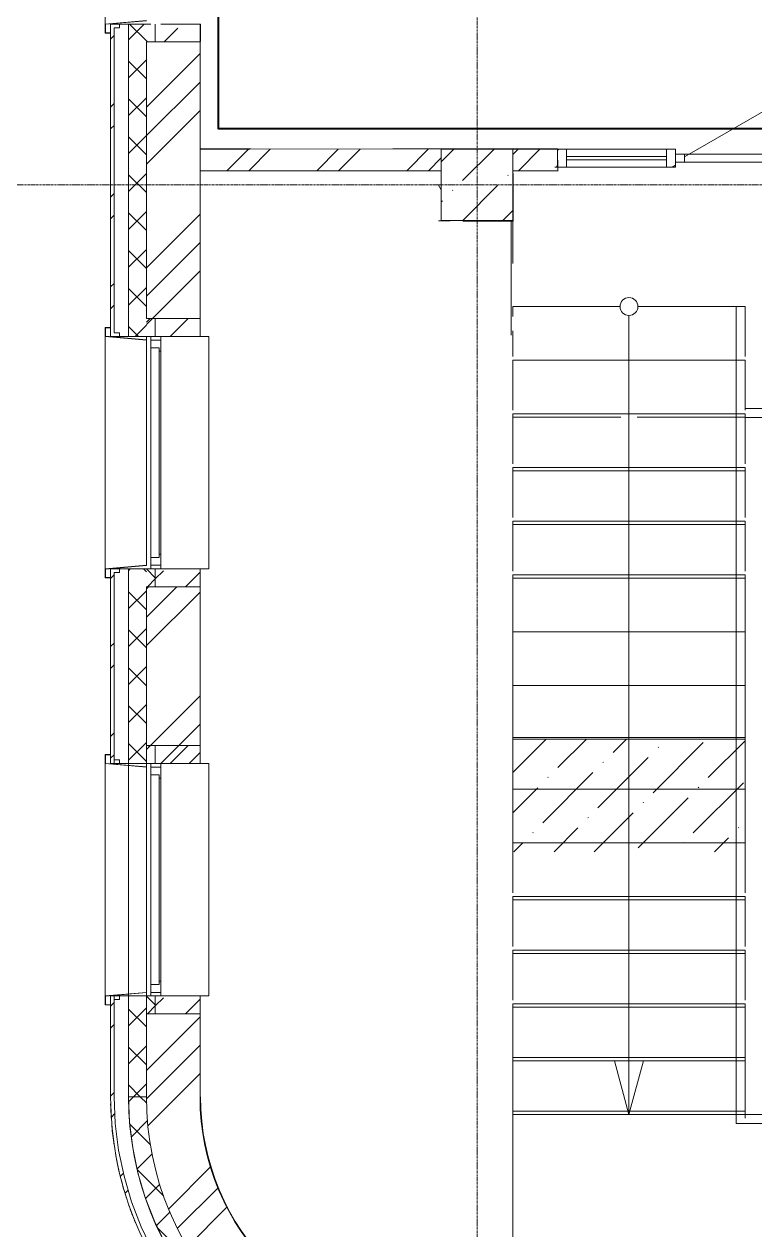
# Model space of a CAD drawing. Header units: metres. Extents: x -187 to 138813, y -64870 to 49448.
# Drawn here: x 30128 to 34217, y -56130 to -49386 of the extents above; entities that cross this region are included whole.
import ezdxf

# ---------------------------------------------------------------- set-up
doc = ezdxf.new("R2010")
doc.units = ezdxf.units.M
doc.linetypes.add('ADSK_Линия сетки', pattern=[21, 12, -3, 3, -3])
doc.layers.add('A-DETL', color=7, linetype='Continuous', lineweight=5, true_color=0x00a600)
for name, color, linetype, lineweight in [('A-DETL-MBND', 7, 'Continuous', 5), ('A-DETL-THIN', 7, 'Continuous', 5), ('A-DOOR', 7, 'Continuous', 5), ('A-DOOR-FRAM', 7, 'Continuous', 13), ('A-FLOR', 7, 'Continuous', 5), ('A-FLOR-PATT', 7, 'Continuous', 5), ('A-GLAZ', 7, 'Continuous', 5), ('A-GLAZ-CURT', 7, 'Continuous', 5), ('A-GLAZ-CWMG', 7, 'Continuous', 5), ('A-GLAZ-SILL', 7, 'Continuous', 5), ('A-WALL', 7, 'Continuous', 5), ('A-WALL-PATT', 7, 'Continuous', 18), ('I-WALL', 7, 'Continuous', 5), ('S-COLS', 7, 'Continuous', 5), ('S-GRID', 7, 'Continuous', 9), ('ЭЛ', 250, 'Continuous', 50), ('ЭЛ.сети', 5, 'Continuous', 100)]:
    doc.layers.add(name, color=color, linetype=linetype, lineweight=lineweight)
pattern_1 = [(45, (0, 0), (-251.4472, 251.4472), []), (45, (0, 381), (-251.4472, 251.4472), [])]
pattern_2 = [(45, (0, 0), (-449.013, 449.013), []), (45, (158.75, 0), (0, 898.0256), []), (45, (-158.75, 0), (0, 898.0256), [])]
pattern_3 = [(0, (0, 0), (812.8, 203.2), [33.528, -576.072, 33.528, -576.072, -3251.2]), (0, (0, 0), (812.8, 203.2), [-1219.2, 33.528, -1185.672, 33.528, -576.072, -1422.4]), (0, (0, 0), (812.8, 203.2), [-3048, 33.528, -372.872, 33.528, -982.472]), (120, (304.8, 101.6), (-582.37636, 602.30545), [33.528, -576.072, 33.528, -576.072, -3251.2]), (120, (304.8, 101.6), (-582.37636, 602.30545), [-1219.2, 33.528, -1185.672, 33.528, -576.072, -1422.4]), (120, (304.8, 101.6), (-582.37636, 602.30545), [-3048, 33.528, -372.872, 33.528, -982.472]), (240, (406.4, 508), (-230.42364, -805.50545), [33.528, -576.072, 33.528, -576.072, -3251.2]), (240, (406.4, 508), (-230.42364, -805.50545), [-1219.2, 33.528, -1185.672, 33.528, -576.072, -1422.4]), (240, (406.4, 508), (-230.42364, -805.50545), [-3048, 33.528, -372.872, 33.528, -982.472])]
pattern_4 = [(45, (0, 0), (-106.06602, 106.06602), []), (135, (0, 0), (-106.06602, -106.06602), [])]
pattern_5 = [(45, (0, 0), (38.89087, 251.0229), [300, -50, 10, -50])]
pattern_6 = [(45, (0, 652.83), (38.89087, 251.0229), [300, -50, 10, -50])]
pattern_7 = [(45, (0, 652.83), (-106.066, 106.066), []), (135, (0, 652.83), (-106.066, -106.066), [])]
pattern_8 = [(45, (0, -1736.1), (38.89087, 251.0229), [300, -50, 10, -50])]
pattern_9 = [(45, (0, -1736.1), (-106.066, 106.066), []), (135, (0, -1736.1), (-106.066, -106.066), [])]

# ---------------------------------------------------------------- blocks, each defined once
blk = doc.blocks.new('КДП АПК - КР_rvt-1-1 этаж')
at = {"layer": 'A-FLOR-PATT', "lineweight": 15}
h = blk.add_hatch(dxfattribs=at)
h.set_pattern_fill('FP_126', color=256, style=0, pattern_type=2)
h.set_pattern_definition([(45, (0.0002, -0.0003), (84.19025, 308.69666), [396.875, -79.375, 3.353, -76.022])])
h.paths.add_polyline_path([(34162.7, -53375.6), (34162.7, -52745.6), (32862.7, -52745.6), (32862.7, -53375.6), (33936.9, -53375.6)], flags=0)
at = {"layer": 'S-COLS', "lineweight": 15}
h = blk.add_hatch(dxfattribs=at)
h.set_pattern_fill('FP_125', color=256, style=0, pattern_type=2)
h.set_pattern_definition([(45, (0, 0), (84.19025, 308.69666), [396.875, -79.375, 3.353, -76.022])])
h.paths.add_polyline_path([(32462.7, -49845.6), (32862.7, -49845.6), (32862.7, -49445.6), (32462.7, -49445.6)], flags=0)
at = {"layer": 'A-FLOR', "lineweight": 15}
for p, q in [((32852.7, -50485.6), (32852.7, -49845.6)), ((32862.7, -50085.6), (32862.7, -49845.6)), ((32862.7, -50965.7), (32862.7, -50945.6)), ((33467.3, -50945.6), (32862.7, -50945.6)), ((34162.7, -50945.6), (33558, -50945.6)), ((34162.7, -50945.6), (34162.7, -50965.7)), ((32862.7, -51265.6), (32862.7, -51245.6)), ((34162.7, -51245.6), (32862.7, -51245.6)), ((34162.7, -51245.6), (34162.7, -51265.6)), ((32862.7, -51565.7), (32862.7, -51545.6)), ((34162.7, -51545.6), (32862.7, -51545.6)), ((34162.7, -51545.6), (34162.7, -51565.7)), ((32862.7, -51865.6), (32862.7, -51845.6)), ((34162.7, -51845.6), (32862.7, -51845.6)), ((34162.7, -51845.6), (34162.7, -51865.6)), ((32862.7, -52165.7), (32862.7, -52145.6)), ((34162.7, -52145.6), (32862.7, -52145.6)), ((34162.7, -52145.6), (34162.7, -52165.7)), ((32862.7, -52465.6), (32862.7, -52445.6)), ((34162.7, -52445.6), (32862.7, -52445.6)), ((34162.7, -52445.6), (34162.7, -52465.6)), ((32862.7, -52745.6), (32862.7, -53375.6)), ((34162.7, -52745.6), (32862.7, -52745.6)), ((34162.7, -52745.6), (34162.7, -53375.6)), ((32862.7, -53665.6), (32862.7, -53645.6)), ((34162.7, -53645.6), (32862.7, -53645.6)), ((34162.7, -53645.6), (34162.7, -53665.6)), ((32862.7, -53965.7), (32862.7, -53945.6)), ((34162.7, -53945.6), (32862.7, -53945.6)), ((34162.7, -53945.6), (34162.7, -53965.7)), ((32862.7, -54265.6), (32862.7, -54245.6)), ((34162.7, -54245.6), (32862.7, -54245.6)), ((34162.7, -54245.6), (34162.7, -54265.6)), ((32862.7, -54565.7), (32862.7, -54545.6)), ((34162.7, -54545.6), (32862.7, -54545.6)), ((34162.7, -54545.6), (34162.7, -54565.7)), ((32862.7, -54865.6), (32862.7, -54845.6)), ((34162.7, -54845.6), (32862.7, -54845.6)), ((34162.7, -54845.6), (34162.7, -54865.6))]:
    blk.add_line(p, q, dxfattribs=at)
at = {"layer": 'S-COLS', "lineweight": 15}
for p, q in [((32862.7, -49445.6), (32462.7, -49445.6)), ((32462.7, -49445.6), (32462.7, -49845.6)), ((32862.7, -49845.6), (32862.7, -49445.6)), ((32462.7, -49845.6), (32862.7, -49845.6))]:
    blk.add_line(p, q, dxfattribs=at)
blk = doc.blocks.new('Окно 1-Распашное - С фрамугой_ один переплет с одинарным стеклопакетом - 21519-2003 - ОА С 2068-1168 Фр Л ГОСТ 21519-2003-1428059-1 этаж')
at = {"layer": 'A-GLAZ', "color": 36, "true_color": 0x804000}
for p, q in [((-650, 125), (-630, 125)), ((-650, 70), (-650, 125)), ((-630, 70), (-650, 70)), ((-630, 125), (-630, 70)), ((630, 125), (650, 125)), ((630, 70), (630, 125)), ((650, 70), (630, 70)), ((650, 125), (650, 70))]:
    blk.add_line(p, q, dxfattribs=at)
at = {"layer": 'A-GLAZ', "lineweight": 13}
for p, q in [((-630, 125), (-586, 125)), ((-630, 70), (-630, 125)), ((-568, 70), (-630, 70)), ((630, 70), (568, 70)), ((586, 125), (630, 125)), ((630, 125), (630, 70))]:
    blk.add_line(p, q, dxfattribs=at)
at = {"layer": 'A-GLAZ'}
for p, q in [((-586, 125), (586, 125)), ((-586, 78), (-586, 125)), ((586, 78), (-586, 78)), ((-568, 70), (-568, 78)), ((568, 70), (-568, 70)), ((568, 78), (568, 70)), ((586, 125), (586, 78))]:
    blk.add_line(p, q, dxfattribs=at)
blk = doc.blocks.new('Системная панель - С остеклением-2274491-1 этаж')
at = {"layer": 'A-GLAZ-CURT', "lineweight": 13}
for p, q in [((280, 10), (-280, 10)), ((-280, 10), (-280, -10)), ((280, -10), (280, 10)), ((-280, -10), (280, -10))]:
    blk.add_line(p, q, dxfattribs=at)
blk = doc.blocks.new('Прямоугольный импост - 50 x 100мм-1549075-1 этаж')
at = {"layer": 'A-GLAZ-CWMG'}
h = blk.add_hatch(dxfattribs=at)
h.set_pattern_fill('FP_102', color=256, style=0, pattern_type=2)
h.set_pattern_definition([(150, (33127.65, 49535.64), (-60, -103.92305), [])])
h.paths.add_polyline_path([(0, -50), (-50, -50), (-50, 50), (0, 50)], flags=0)
at = {"layer": 'A-GLAZ-CWMG', "lineweight": 18}
for p, q in [((-50, -50), (-50, 50)), ((-50, 50), (0, 50)), ((0, 50), (0, -50)), ((0, -50), (-50, -50))]:
    blk.add_line(p, q, dxfattribs=at)
blk = doc.blocks.new('Прямоугольный импост - 50 x 100мм-2274487-1 этаж')
at = {"layer": 'A-GLAZ-CWMG'}
for p, q in [((33737.7, -49485.6), (33177.7, -49485.6)), ((33177.7, -49585.6), (33737.7, -49585.6))]:
    blk.add_line(p, q, dxfattribs=at)
blk = doc.blocks.new('Прямоугольный импост - 50 x 100мм-V66-1 этаж')
at = {"layer": 'A-GLAZ-CWMG'}
h = blk.add_hatch(dxfattribs=at)
h.set_pattern_fill('FP_104', color=256, style=0, pattern_type=2)
h.set_pattern_definition([(150, (33762.65, 49535.64), (-60, -103.92305), [])])
h.paths.add_polyline_path([(-25, -50), (-25, 50), (25, 50), (25, -50)], flags=0)
at = {"layer": 'A-GLAZ-CWMG', "lineweight": 18}
for p, q in [((-25, 22.2), (-25, 50)), ((-25, 50), (25, 50)), ((25, 50), (25, -50)), ((-25, -50), (-25, -22.2)), ((25, -50), (-25, -50))]:
    blk.add_line(p, q, dxfattribs=at)
blk = doc.blocks.new('M_Дверь-Витраж-Двойная-Витрина - M_Дверь-Витраж-Двойная-Витрина-2723221-1 этаж')
at = {"layer": 'A-DOOR'}
for p, q in [((-650, -6.6), (-93.8, -327.8)), ((650, -6.6), (93.8, -327.8))]:
    blk.add_line(p, q, dxfattribs=at)
for centre, start, end in [((-700, 22.2), 330, 360), ((700, 22.2), 180, 210)]:
    blk.add_arc(centre, 700, start, end, dxfattribs=at)
at = {"layer": 'A-DOOR-FRAM'}
for p, q in [((-700, -22.2), (-700, 22.2)), ((-700, 22.2), (-650, 22.2)), ((-650, 22.2), (-650, -22.2)), ((650, -22.2), (650, 22.2)), ((650, 22.2), (700, 22.2)), ((700, 22.2), (700, -22.2)), ((-650, -22.2), (-700, -22.2)), ((700, -22.2), (650, -22.2))]:
    blk.add_line(p, q, dxfattribs=at)
at = {"layer": 'A-DOOR-FRAM', "lineweight": 5}
for p, q in [((650, 22.2), (-650, 22.2)), ((-650, -22.2), (650, -22.2))]:
    blk.add_line(p, q, dxfattribs=at)
blk = doc.blocks.new('AC-Подоконники1 - ПВХ-V69-1 этаж')
at = {"layer": 'A-GLAZ-SILL'}
for p, q in [((-650, -220), (-650, -270)), ((650, -270), (650, -220)), ((-650, -270), (650, -270))]:
    blk.add_line(p, q, dxfattribs=at)

msp = doc.modelspace()

# ---------------------------------------------------------------- hatches: boundary and pattern name
at = {"layer": 'A-WALL-PATT', "lineweight": 5, "true_color": 0x787878}
h = msp.add_hatch(dxfattribs=at)
h.set_pattern_fill('FP_114', color=8, style=0, pattern_type=2)
h.set_pattern_definition(pattern_4)
h.paths.add_polyline_path([(30763.6438, -51132.9869), (30812.6532, -51132.9869), (30812.6532, -49385.821), (30712.6532, -49385.821), (30712.6532, -51132.9869)])
h.paths.add_polyline_path([(30812.6532, -48085.821), (30812.6532, -46815.6443), (30712.6532, -46815.6443), (30712.6532, -48085.821), (30763.6438, -48085.821)])
h.paths.add_polyline_path([(30763.6438, -44015.6443), (30812.6532, -44015.6443), (30812.6532, -42185.6443), (30712.6532, -42185.6443), (30712.6532, -44015.6443)])
h.paths.add_polyline_path([(30812.6532, -54821.9147), (30712.6532, -54821.9147), (30712.6532, -55385.6443), (30763.6438, -55385.6443), (30812.6532, -55385.6443)])
h.paths.add_polyline_path([(30712.6532, -53521.9147), (30812.6532, -53521.9147), (30812.6532, -52432.9869), (30712.6532, -52432.9869)])
at = {"layer": 'A-WALL-PATT', "lineweight": 5}
h = msp.add_hatch(dxfattribs=at)
h.set_pattern_fill('FP_2', color=256, style=0, pattern_type=2)
h.set_pattern_definition(pattern_2)
h.paths.add_polyline_path([(30812.6532, -51132.9869), (31112.6532, -51132.9869), (31112.6532, -49485.821), (30812.6532, -49485.821), (30812.6532, -50382.5185)])
h.paths.add_polyline_path([(31112.6532, -47985.821), (31112.6532, -46285.821), (30812.6532, -46285.821), (30812.6532, -47985.821), (30862.6532, -47985.821)])
h.paths.add_polyline_path([(31112.6532, -44575.821), (31112.6532, -42185.6443), (30812.6532, -42185.6443), (30812.6532, -44575.821), (30862.6532, -44575.821)])
h.paths.add_polyline_path([(30812.6532, -53521.9147), (31112.6532, -53521.9147), (31112.6532, -52532.9869), (30812.6532, -52532.9869)])
h.paths.add_polyline_path([(31112.6532, -54821.9147), (30812.6532, -54821.9147), (30812.6532, -55385.6443), (31112.6532, -55385.6443)])
h = msp.add_hatch(dxfattribs=at)
h.set_pattern_fill('FP_81', color=256, style=0, pattern_type=2)
h.set_pattern_definition(pattern_3)
h.paths.add_polyline_path([(31115.6532, -49485.6443), (31115.6532, -49385.821), (31112.6532, -49385.821), (31112.6532, -49485.6443)], flags=0)
h.paths.add_polyline_path([(31112.6532, -48085.821), (31115.6532, -48085.821), (31115.6532, -46185.821), (31112.6532, -46185.821), (31112.6532, -47985.821)], flags=0)
h.paths.add_polyline_path([(31115.6532, -44675.821), (31115.6532, -43870.6446), (31112.6532, -43870.6446), (31112.6532, -44675.821)], flags=0)
h = msp.add_hatch(dxfattribs=at)
h.set_pattern_fill('FP_1', color=256, style=0, pattern_type=2)
h.set_pattern_definition(pattern_1)
h.paths.add_polyline_path([(30662.6532, -51132.9869), (30632.6532, -51132.9869), (30632.6532, -49405.821), (30662.6532, -49405.821), (30662.6532, -49385.821), (30612.6532, -49385.821), (30612.6532, -51132.9869)])
h.paths.add_polyline_path([(30662.6532, -48085.821), (30662.6532, -48065.821), (30632.6532, -48065.821), (30632.6532, -46835.6443), (30712.6532, -46835.6443), (30712.6532, -46815.6443), (30612.6532, -46815.6443), (30612.6532, -48085.821)])
h.paths.add_polyline_path([(30612.6532, -53521.9147), (30632.6532, -53521.9147), (30632.6532, -52432.9869), (30612.6532, -52432.9869)])
h.paths.add_polyline_path([(30632.6532, -54821.9147), (30612.6532, -54821.9147), (30612.6532, -55385.6443), (30632.6532, -55385.6443)])
h = msp.add_hatch(dxfattribs=at)
h.set_pattern_fill('FP_127', color=256, style=0, pattern_type=2)
h.set_pattern_definition(pattern_5)
h.paths.add_polyline_path([(30582.6532, -49435.821), (30583.6532, -49434.821), (30583.6532, -49386.7378), (30582.6532, -49385.821)], flags=0)
at = {"layer": 'A-WALL-PATT', "lineweight": 5, "true_color": 0x787878}
h = msp.add_hatch(dxfattribs=at)
h.set_pattern_fill('FP_114', color=8, style=0, pattern_type=2)
h.set_pattern_definition(pattern_4)
h.paths.add_polyline_path([(30812.6532, -49485.821), (30862.6532, -49485.821), (30862.6532, -49385.821), (30812.6532, -49385.821)], flags=0)
at = {"layer": 'A-WALL-PATT', "lineweight": 5}
h = msp.add_hatch(dxfattribs=at)
h.set_pattern_fill('FP_127', color=256, style=0, pattern_type=2)
h.set_pattern_definition(pattern_5)
h.paths.add_polyline_path([(31112.6532, -49485.821), (31112.6532, -49385.821), (30862.6532, -49385.821), (30862.6532, -49485.821)], flags=0)
h = msp.add_hatch(dxfattribs=at)
h.set_pattern_fill('FP_1', color=256, style=0, pattern_type=2)
h.set_pattern_definition(pattern_1)
h.paths.add_polyline_path([(32462.6532, -50205.6443), (32462.6532, -50085.6443), (31112.6532, -50085.6443), (31112.6532, -50205.6443), (32447.6532, -50205.6443)])
h = msp.add_hatch(dxfattribs=at)
h.set_pattern_fill('FP_1', color=256, style=0, pattern_type=2)
h.set_pattern_definition(pattern_1)
h.paths.add_polyline_path([(32879.1571, -50205.6443), (33112.6532, -50205.6443), (33112.6532, -50085.6443), (32862.6532, -50085.6443), (32862.6532, -50205.6443)], flags=0)
h = msp.add_hatch(dxfattribs=at)
h.set_pattern_fill('FP_81', color=256, style=0, pattern_type=2)
h.set_pattern_definition([(0, (-15, -600), (812.8, 203.2), [33.528, -576.072, 33.528, -576.072, -3251.2]), (0, (-15, -600), (812.8, 203.2), [-1219.2, 33.528, -1185.672, 33.528, -576.072, -1422.4]), (0, (-15, -600), (812.8, 203.2), [-3048, 33.528, -372.872, 33.528, -982.472]), (120, (289.8, -498.4), (-582.37636, 602.30545), [33.528, -576.072, 33.528, -576.072, -3251.2]), (120, (289.8, -498.4), (-582.37636, 602.30545), [-1219.2, 33.528, -1185.672, 33.528, -576.072, -1422.4]), (120, (289.8, -498.4), (-582.37636, 602.30545), [-3048, 33.528, -372.872, 33.528, -982.472]), (240, (391.4, -92), (-230.42364, -805.50545), [33.528, -576.072, 33.528, -576.072, -3251.2]), (240, (391.4, -92), (-230.42364, -805.50545), [-1219.2, 33.528, -1185.672, 33.528, -576.072, -1422.4]), (240, (391.4, -92), (-230.42364, -805.50545), [-3048, 33.528, -372.872, 33.528, -982.472])])
h.paths.add_polyline_path([(33097.6532, -50185.6443), (33112.6532, -50185.6443), (33112.6532, -50082.6443), (33097.6532, -50082.6443), (33097.6532, -50085.6443)], flags=0)
h = msp.add_hatch(dxfattribs=at)
h.set_pattern_fill('FP_81', color=256, style=0, pattern_type=2)
h.set_pattern_definition(pattern_3)
h.paths.add_polyline_path([(32462.6532, -50485.6443), (32462.6532, -50205.6443), (32447.6532, -50205.6443), (32447.6532, -50485.6443)], flags=0)
at = {"layer": 'A-WALL-PATT', "lineweight": 5, "true_color": 0x787878}
h = msp.add_hatch(dxfattribs=at)
h.set_pattern_fill('FP_114', color=8, style=0, pattern_type=2)
h.set_pattern_definition(pattern_7)
h.paths.add_polyline_path([(30812.6532, -51132.9869), (30862.6532, -51132.9869), (30862.6532, -51032.9869), (30812.6532, -51032.9869)], flags=0)
at = {"layer": 'A-WALL-PATT', "lineweight": 5}
h = msp.add_hatch(dxfattribs=at)
h.set_pattern_fill('FP_127', color=256, style=0, pattern_type=2)
h.set_pattern_definition(pattern_6)
h.paths.add_polyline_path([(30862.6532, -51132.9869), (31112.6532, -51132.9869), (31112.6532, -51032.9869), (30862.6532, -51032.9869)], flags=0)
h = msp.add_hatch(dxfattribs=at)
h.set_pattern_fill('FP_127', color=256, style=0, pattern_type=2)
h.set_pattern_definition(pattern_6)
h.paths.add_polyline_path([(30812.6532, -51152.9869), (30812.6532, -51151.9831), (30583.6532, -51132.0701), (30583.6532, -51083.9869), (30582.6532, -51082.9869), (30582.6532, -51132.9869), (30778.5267, -51150.0194)], flags=0)
at = {"layer": 'A-WALL-PATT', "lineweight": 5, "true_color": 0x787878}
h = msp.add_hatch(dxfattribs=at)
h.set_pattern_fill('FP_114', color=8, style=0, pattern_type=2)
h.set_pattern_definition(pattern_7)
h.paths.add_polyline_path([(30812.6532, -52532.9869), (30862.6532, -52532.9869), (30862.6532, -52432.9869), (30812.6532, -52432.9869)], flags=0)
at = {"layer": 'A-WALL-PATT', "lineweight": 5}
h = msp.add_hatch(dxfattribs=at)
h.set_pattern_fill('FP_127', color=256, style=0, pattern_type=2)
h.set_pattern_definition(pattern_6)
h.paths.add_polyline_path([(30862.6532, -52532.9869), (31112.6532, -52532.9869), (31112.6532, -52432.9869), (30862.6532, -52432.9869)], flags=0)
h = msp.add_hatch(dxfattribs=at)
h.set_pattern_fill('FP_127', color=256, style=0, pattern_type=2)
h.set_pattern_definition(pattern_8)
h.paths.add_polyline_path([(30812.6532, -53541.9147), (30812.6532, -53540.9109), (30583.6532, -53520.9979), (30583.6532, -53472.9147), (30582.6532, -53471.9147), (30582.6532, -53521.9147), (30778.5267, -53538.9472)], flags=0)
at = {"layer": 'A-WALL-PATT', "lineweight": 5, "true_color": 0x787878}
h = msp.add_hatch(dxfattribs=at)
h.set_pattern_fill('FP_114', color=8, style=0, pattern_type=2)
h.set_pattern_definition(pattern_9)
h.paths.add_polyline_path([(30812.6532, -53521.9147), (30862.6532, -53521.9147), (30862.6532, -53421.9147), (30812.6532, -53421.9147)], flags=0)
at = {"layer": 'A-WALL-PATT', "lineweight": 5}
h = msp.add_hatch(dxfattribs=at)
h.set_pattern_fill('FP_127', color=256, style=0, pattern_type=2)
h.set_pattern_definition(pattern_8)
h.paths.add_polyline_path([(30862.6532, -53521.9147), (31112.6532, -53521.9147), (31112.6532, -53421.9147), (30862.6532, -53421.9147)], flags=0)
at = {"layer": 'A-WALL-PATT', "lineweight": 5, "true_color": 0x787878}
h = msp.add_hatch(dxfattribs=at)
h.set_pattern_fill('FP_114', color=8, style=0, pattern_type=2)
h.set_pattern_definition(pattern_9)
h.paths.add_polyline_path([(30812.6532, -54921.9147), (30862.6532, -54921.9147), (30862.6532, -54821.9147), (30812.6532, -54821.9147)], flags=0)
at = {"layer": 'A-WALL-PATT', "lineweight": 5}
h = msp.add_hatch(dxfattribs=at)
h.set_pattern_fill('FP_127', color=256, style=0, pattern_type=2)
h.set_pattern_definition(pattern_8)
h.paths.add_polyline_path([(30862.6532, -54921.9147), (31112.6532, -54921.9147), (31112.6532, -54821.9147), (30862.6532, -54821.9147)], flags=0)
h = msp.add_hatch(dxfattribs=at)
h.set_pattern_fill('FP_1', color=256, style=0, pattern_type=2)
h.set_pattern_definition(pattern_1)
h.paths.add_polyline_path([(32304.0818, -57228.8359), (32311.5943, -57129.1097), (32292.7366, -57127.3757), (32285.8791, -57207.0863), (32137.4914, -57186.5242), (31991.2686, -57153.8907), (31848.2052, -57109.4055), (31709.2601, -57053.3667), (31575.3647, -56986.1499), (31447.4162, -56908.2057), (31326.2724, -56820.0564), (31212.7452, -56722.2929), (31107.5955, -56615.5704), (31011.5281, -56500.6042), (30925.1869, -56378.1649), (30849.1507, -56249.0732), (30783.929, -56114.1942), (30729.9591, -55974.432), (30687.6026, -55830.7234), (30657.1435, -55684.0315), (30638.7861, -55535.3396), (30632.6532, -55385.6443), (30612.6532, -55385.6443), (30618.9452, -55538.0939), (30637.7785, -55689.5064), (30669.0248, -55838.852), (30712.4718, -55985.1149), (30767.8238, -56127.3), (30834.7043, -56264.4403), (30912.6584, -56395.6028), (31001.1558, -56519.8954), (31099.5947, -56636.4726), (31207.3053, -56744.5415), (31323.5549, -56843.3669), (31447.553, -56932.2766), (31578.4559, -57010.6659), (31715.3733, -57078.0015), (31857.3738, -57133.8253), (32003.4916, -57177.7578), (32152.7326, -57209.4999)], flags=0)
at = {"layer": 'A-WALL-PATT', "lineweight": 5, "true_color": 0x787878}
h = msp.add_hatch(dxfattribs=at)
h.set_pattern_fill('FP_114', color=8, style=0, pattern_type=2)
h.set_pattern_definition(pattern_4)
h.paths.add_polyline_path([(32462.6532, -57135.6443), (32462.6532, -57035.6443), (32318.8462, -57029.3656), (32176.1337, -57010.5771), (32035.6018, -56979.4219), (31898.32, -56936.1371), (31765.3331, -56881.0522), (31637.6532, -56814.5862), (31516.2521, -56737.2452), (31402.0536, -56649.6176), (31292.5222, -56548.6548), (31198.6799, -56446.2439), (31111.0523, -56332.0454), (31033.7113, -56210.6443), (30967.2453, -56082.9644), (30912.1604, -55949.9775), (30868.8756, -55812.6957), (30837.7204, -55672.1638), (30818.9319, -55529.4513), (30812.6532, -55385.6443), (30712.6532, -55385.6443), (30718.5139, -55528.746), (30736.0567, -55670.8891), (30765.1642, -55811.1217), (30805.6413, -55948.5045), (30857.217, -56082.1173), (30919.5458, -56211.0651), (30992.2102, -56334.4844), (31074.7236, -56451.5483), (31166.5332, -56561.473), (31267.0242, -56663.5219), (31375.5234, -56757.0118), (31491.3041, -56841.3163), (31613.5909, -56915.8708), (31741.5646, -56980.176), (31874.3681, -57033.8011), (32011.112, -57076.3869), (32150.8802, -57107.6482), (32312.6588, -57129.2043), (32387.5841, -57134.0335)], flags=0)
at = {"layer": 'A-WALL-PATT', "lineweight": 5}
h = msp.add_hatch(dxfattribs=at)
h.set_pattern_fill('FP_2', color=256, style=0, pattern_type=2)
h.set_pattern_definition(pattern_2)
h.paths.add_polyline_path([(32462.6532, -57035.6443), (32462.6532, -56735.6443), (32459.645, -56735.6404), (32335.272, -56729.6209), (32211.9827, -56712.1674), (32090.826, -56683.4286), (31972.8326, -56643.6488), (31859.0063, -56593.1666), (31750.3155, -56532.4115), (31647.6849, -56461.9002), (31551.9877, -56382.2327), (31464.0379, -56294.0868), (31384.5838, -56198.2122), (31314.3014, -56095.4248), (31253.7885, -55986.599), (31203.5601, -55872.6605), (31164.0433, -55754.5787), (31135.5745, -55633.3583), (31118.3957, -55510.0304), (31112.6532, -55385.6443), (30812.6532, -55385.6443), (30818.9319, -55529.4513), (30837.7204, -55672.1638), (30868.8756, -55812.6957), (30912.1604, -55949.9775), (30967.2453, -56082.9644), (31033.7113, -56210.6443), (31111.0523, -56332.0454), (31198.6799, -56446.2439), (31295.927, -56552.3705), (31402.0536, -56649.6176), (31516.2521, -56737.2452), (31637.6532, -56814.5862), (31765.3331, -56881.0522), (31898.32, -56936.1371), (32035.6018, -56979.4219), (32176.1337, -57010.5771), (32318.8462, -57029.3656), (32350.2788, -57030.7379)], flags=0)

# ---------------------------------------------------------------- linework, layer by layer
at = {"layer": 'A-DETL', "color": 7, "lineweight": 18}
for p, q in [((33512.6532, -51015.6443), (33512.6532, -55485.6443)), ((33432.2684, -55185.6443), (33512.6532, -55485.6443)), ((33593.038, -55185.6443), (33512.6532, -55485.6443)), ((32862.6532, -55465.6316), (32862.6532, -56735.6443)), ((35162.6532, -55485.6443), (34162.653, -55485.6443))]:
    msp.add_line(p, q, dxfattribs=at)
for start, end in [(0, 180), (180, 0)]:
    msp.add_arc((33512.6532, -50965.6443), 50, start, end, dxfattribs=at)
at = {"layer": 'A-DETL-MBND'}
for start, end in [(181.25361181, 183.67024949), (185.0979201, 188.3976005), (189.80387965, 193.1229841), (194.51108378, 197.84616122), (199.21944688, 202.56687564)]:
    msp.add_arc((32462.2104, -55385.6443), 1850, start, end, dxfattribs=at)
at = {"layer": 'A-DETL-THIN'}
for p, q in [((34112.651, -55535.5798), (34112.651, -50965.6541)), ((34162.6712, -51535.6443), (34612.6532, -51535.6443)), ((34162.653, -55465.6316), (32862.6532, -55465.6316)), ((34162.653, -55485.6443), (34162.653, -55465.6316)), ((34612.651, -55535.5798), (34112.651, -55535.5798))]:
    msp.add_line(p, q, dxfattribs=at)
at = {"layer": 'A-FLOR', "lineweight": 18}
for p, q in [((32862.6532, -50217.6443), (32862.6532, -50205.6443)), ((32462.6532, -50485.6443), (32512.6532, -50485.6443)), ((33462.6532, -50965.6541), (32862.6734, -50965.6541)), ((32862.6734, -50965.6541), (32862.6734, -51020.6536)), ((34162.6734, -50965.6541), (33562.6532, -50965.6541)), ((34162.6734, -51245.6443), (34162.6734, -50965.6541)), ((32862.6734, -51100.6536), (32862.6734, -51245.6443)), ((34162.6712, -51265.6443), (32862.6712, -51265.6443)), ((32862.6712, -51265.6443), (32862.6712, -51545.6443)), ((34162.6712, -51545.6443), (34162.6712, -51265.6443)), ((34162.6734, -51565.6541), (32862.6734, -51565.6541)), ((32862.6734, -51565.6541), (32862.6734, -51845.6443)), ((34162.6734, -51845.6443), (34162.6734, -51565.6541)), ((35959.6532, -51585.6443), (34162.6734, -51585.6443)), ((34162.6712, -51865.6443), (32862.6712, -51865.6443)), ((32862.6712, -51865.6443), (32862.6712, -52145.6443)), ((34162.6712, -52145.6443), (34162.6712, -51865.6443)), ((34162.6734, -52165.6541), (32862.6734, -52165.6541)), ((32862.6734, -52165.6541), (32862.6734, -52445.6443)), ((34162.6734, -52445.6443), (34162.6734, -52165.6541)), ((32862.6712, -52465.6443), (32862.6644, -53375.6218)), ((34162.6712, -52465.6443), (32862.6712, -52465.6443)), ((34162.6712, -53375.6218), (34162.6712, -52465.6443)), ((32862.6644, -53375.6218), (34162.6644, -53375.6218)), ((32862.6644, -53375.6218), (32862.6644, -53645.6443)), ((34162.6644, -53645.6443), (34162.6644, -53375.6218)), ((34162.6622, -53665.6443), (32862.6622, -53665.6443)), ((32862.6622, -53665.6443), (32862.6622, -53945.6443)), ((34162.6622, -53945.6443), (34162.6622, -53665.6443)), ((34162.6599, -53965.6541), (32862.6599, -53965.6541)), ((32862.6599, -53965.6541), (32862.6599, -54245.6443)), ((34162.6599, -54245.6443), (34162.6599, -53965.6541)), ((34162.6577, -54265.6443), (32862.6577, -54265.6443)), ((32862.6577, -54265.6443), (32862.6577, -54545.6443)), ((34162.6577, -54545.6443), (34162.6577, -54265.6443)), ((34162.6554, -54565.6541), (32862.6554, -54565.6541)), ((32862.6554, -54565.6541), (32862.6554, -54845.6443)), ((34162.6554, -54845.6443), (34162.6554, -54565.6541)), ((34162.6532, -54865.6443), (32862.6532, -54865.6443)), ((32862.6532, -54865.6443), (32862.6532, -55465.6316)), ((34162.6532, -55465.6316), (34162.6532, -54865.6443)), ((34162.6532, -55165.6443), (32862.6532, -55165.6443))]:
    msp.add_line(p, q, dxfattribs=at)
at = {"layer": 'A-WALL'}
for p, q in [((30582.6532, -48085.821), (30582.6532, -49385.821)), ((30632.6532, -49405.821), (30632.6532, -51112.9869)), ((30662.6532, -49405.821), (30632.6532, -49405.821)), ((30662.6532, -49405.821), (30662.6532, -49385.821)), ((30712.6532, -49385.821), (30712.6532, -51132.9869)), ((30862.6532, -49385.821), (30862.6532, -49485.821)), ((31112.6532, -49385.821), (31112.6532, -49485.6443)), ((30812.6532, -49485.821), (30812.6532, -51032.9869)), ((31112.6532, -49485.821), (30812.6532, -49485.821)), ((31112.6532, -50085.6443), (31112.6532, -50205.6443)), ((33097.6532, -50082.6443), (33097.6532, -50085.6443)), ((31112.6532, -50205.6443), (32462.6532, -50205.6443)), ((31112.6532, -51132.9869), (31112.6532, -50205.6443)), ((33112.6532, -50205.6443), (33115.6532, -50205.6443)), ((31112.6532, -51132.9869), (31112.6532, -50897.8102)), ((30812.6532, -51032.9869), (31112.6532, -51032.9869)), ((30862.6532, -51032.9869), (30862.6532, -51132.9869)), ((30632.6532, -51112.9869), (30662.6532, -51112.9869)), ((30662.6532, -51132.9869), (30662.6532, -51112.9869)), ((30582.6532, -51132.9869), (30582.6532, -52432.9869)), ((30812.6532, -51132.9869), (30812.6532, -51151.9831)), ((30812.6532, -51152.9869), (30812.6532, -52412.9869)), ((30632.6532, -52452.9869), (30632.6532, -53521.9147)), ((30662.6532, -52452.9869), (30632.6532, -52452.9869)), ((30662.6532, -52452.9869), (30662.6532, -52432.9869)), ((30712.6532, -52432.9869), (30712.6532, -55385.6443)), ((30862.6532, -52432.9869), (30862.6532, -52532.9869)), ((31112.6532, -53521.9147), (31112.6532, -52432.9869)), ((30812.6532, -52532.9869), (30812.6532, -55385.6443)), ((31112.6532, -52532.9869), (30812.6532, -52532.9869)), ((31112.6532, -53521.9147), (31112.6532, -53286.738)), ((30812.6532, -53421.9147), (31112.6532, -53421.9147)), ((30862.6532, -53421.9147), (30862.6532, -53521.9147)), ((30582.6532, -53521.9147), (30582.6532, -54821.9147)), ((30632.6532, -53501.9147), (30662.6532, -53501.9147)), ((30662.6532, -53521.9147), (30662.6532, -53501.9147)), ((30812.6532, -53521.9147), (30812.6532, -53540.9109)), ((30812.6532, -53541.9147), (30812.6532, -54801.9147)), ((30632.6532, -54821.9147), (30632.6532, -55385.6443)), ((30662.6532, -54841.9147), (30662.6532, -54821.9147)), ((30862.6532, -54821.9147), (30862.6532, -54921.9147)), ((31112.6532, -55385.6443), (31112.6532, -54821.9147)), ((30662.6532, -54841.9147), (30632.6532, -54841.9147)), ((31112.6532, -54921.9147), (30812.6532, -54921.9147))]:
    msp.add_line(p, q, dxfattribs=at)
at = {"layer": 'A-WALL', "lineweight": 18}
for p, q in [((30812.6532, -49365.821), (30582.6532, -49385.821)), ((30583.6532, -49386.7378), (30812.6532, -49366.8248)), ((30582.6532, -49385.821), (30582.6532, -49435.821)), ((30582.6532, -49435.821), (30612.6532, -49435.821)), ((30583.6532, -49434.821), (30583.6532, -49386.7378)), ((30612.6532, -49434.821), (30583.6532, -49434.821)), ((31115.6532, -49385.821), (30892.6532, -49385.821)), ((31115.6532, -49482.6443), (31115.6532, -49385.821)), ((31112.6532, -49485.6443), (31112.6532, -50085.6443)), ((32462.6532, -50085.6443), (31112.6532, -50082.6443)), ((33097.6532, -50085.6443), (31112.6532, -50082.6443)), ((31397.3736, -50082.6443), (31112.6532, -50082.6443)), ((31392.1775, -50085.6443), (31112.6532, -50085.6443)), ((31392.1775, -50085.6443), (31112.6532, -50085.6443)), ((33112.6532, -50082.6443), (32192.1719, -50082.6443)), ((32462.6532, -50205.6443), (32462.6532, -50085.6443)), ((32862.6532, -50085.6443), (32862.6532, -50205.6443)), ((32862.6532, -50085.6443), (33112.6532, -50085.6443)), ((33114.1532, -50205.6443), (33112.6532, -50082.6443)), ((32462.6532, -50485.6443), (32462.6532, -50205.6443)), ((32862.6532, -50205.6443), (32862.6532, -50485.6443)), ((32862.6532, -50205.6443), (33112.6532, -50205.6443)), ((32865.6532, -50488.6443), (32865.6532, -50220.6443)), ((33097.6532, -50185.6443), (33112.6532, -50185.6443)), ((32447.6532, -50485.6443), (32462.6532, -50485.6443)), ((32862.6532, -50485.6443), (32582.6532, -50485.6443)), ((32582.6532, -50488.6443), (32865.6532, -50488.6443)), ((31112.6532, -50897.8102), (31112.6532, -51132.9869)), ((30612.6532, -51082.9869), (30582.6532, -51082.9869)), ((30582.6532, -51082.9869), (30582.6532, -51132.9869)), ((30583.6532, -51132.0701), (30583.6532, -51083.9869)), ((30583.6532, -51083.9869), (30612.6532, -51083.9869)), ((30582.6532, -51132.9869), (30812.6532, -51152.9869)), ((30812.6532, -51151.9831), (30583.6532, -51132.0701)), ((30812.6532, -51152.9869), (30812.6532, -51151.9831)), ((30892.6532, -51132.9869), (31112.6532, -51132.9869)), ((30812.6532, -52412.9869), (30582.6532, -52432.9869)), ((30582.6532, -52432.9869), (30582.6532, -52482.9869)), ((30583.6532, -52433.9037), (30812.6532, -52413.9907)), ((30583.6532, -52481.9869), (30583.6532, -52433.9037)), ((30812.6532, -52413.9907), (30812.6532, -52412.9869)), ((31112.6532, -52432.9869), (30892.6532, -52432.9869)), ((30582.6532, -52482.9869), (30612.6532, -52482.9869)), ((30612.6532, -52481.9869), (30583.6532, -52481.9869)), ((31112.6532, -53286.738), (31112.6532, -53521.9147)), ((30612.6532, -53471.9147), (30582.6532, -53471.9147)), ((30582.6532, -53471.9147), (30582.6532, -53521.9147)), ((30583.6532, -53520.9979), (30583.6532, -53472.9147)), ((30583.6532, -53472.9147), (30612.6532, -53472.9147)), ((30582.6532, -53521.9147), (30812.6532, -53541.9147)), ((30812.6532, -53540.9109), (30583.6532, -53520.9979)), ((30812.6532, -53541.9147), (30812.6532, -53540.9109)), ((30892.6532, -53521.9147), (31112.6532, -53521.9147)), ((30812.6532, -54801.9147), (30582.6532, -54821.9147)), ((30582.6532, -54821.9147), (30582.6532, -54871.9147)), ((30583.6532, -54822.8315), (30812.6532, -54802.9185)), ((30583.6532, -54870.9147), (30583.6532, -54822.8315)), ((30812.6532, -54802.9185), (30812.6532, -54801.9147)), ((31112.6532, -54821.9147), (30892.6532, -54821.9147)), ((30582.6532, -54871.9147), (30612.6532, -54871.9147)), ((30612.6532, -54870.9147), (30583.6532, -54870.9147))]:
    msp.add_line(p, q, dxfattribs=at)
at = {"layer": 'A-WALL', "flags": 128}
for points in [[(30632.6532, -55385.6443), (30638.7861, -55535.3396), (30657.1435, -55684.0315), (30687.6026, -55830.7234), (30729.9591, -55974.432), (30783.929, -56114.1942), (30849.1507, -56249.0732), (30925.1869, -56378.1649), (31011.5281, -56500.6042), (31107.5955, -56615.5704), (31212.7452, -56722.2929), (31326.2724, -56820.0564), (31447.4162, -56908.2057), (31575.3647, -56986.1499), (31709.2601, -57053.3667), (31848.2052, -57109.4055), (31991.2686, -57153.8907), (32137.4914, -57186.5242), (32285.8791, -57207.0863)], [(30712.6532, -55385.6443), (30718.5139, -55528.746), (30736.0567, -55670.8891), (30765.1642, -55811.1217), (30805.6413, -55948.5045), (30857.217, -56082.1173), (30919.5458, -56211.0651), (30992.2102, -56334.4844), (31074.7236, -56451.5483), (31166.5332, -56561.473), (31267.0242, -56663.5219), (31375.5234, -56757.0118), (31491.3041, -56841.3163), (31613.5909, -56915.8708), (31741.5646, -56980.176), (31874.3681, -57033.8011), (32011.112, -57076.3869), (32150.8802, -57107.6482), (32292.6996, -57127.3701)], [(32459.645, -56735.6404), (32335.272, -56729.6209), (32211.9827, -56712.1674), (32090.826, -56683.4286), (31972.8326, -56643.6488), (31859.0063, -56593.1666), (31750.3155, -56532.4115), (31647.6849, -56461.9002), (31551.9877, -56382.2327), (31464.0379, -56294.0868), (31384.5838, -56198.2122), (31314.3014, -56095.4248), (31253.7885, -55986.599), (31203.5601, -55872.6605), (31164.0433, -55754.5787), (31135.5745, -55633.3583), (31118.3957, -55510.0304), (31112.6532, -55385.6443)]]:
    msp.add_lwpolyline(points, dxfattribs=at)
at = {"layer": 'A-WALL'}
for radius, end in [(1750, 264.42807782), (1650, 270), (1350, 269.87267594)]:
    msp.add_arc((32462.6532, -55385.6443), radius, 180, end, dxfattribs=at)
at = {"layer": 'A-WALL', "lineweight": 18}
msp.add_arc((32462.6532, -55385.6443), 1347, 180, 269.87239237, dxfattribs=at)
at = {"layer": 'I-WALL', "lineweight": 18}
for p, q in [((30837.6532, -49385.821), (30612.6532, -49385.821)), ((30612.6532, -49385.821), (30612.6532, -51132.9869)), ((30612.6532, -51132.9869), (30837.6532, -51132.9869)), ((30837.6532, -52432.9869), (30612.6532, -52432.9869)), ((30612.6532, -52432.9869), (30612.6532, -53521.9147)), ((30612.6532, -53521.9147), (30837.6532, -53521.9147)), ((30837.6532, -54821.9147), (30612.6532, -54821.9147)), ((30612.6532, -54821.9147), (30612.6532, -55385.6443)), ((30812.6532, -55385.6443), (30712.6532, -55385.6443))]:
    msp.add_line(p, q, dxfattribs=at)
at = {"layer": 'I-WALL'}
for p, q in [((30612.6532, -52432.9869), (30612.6532, -52431.382)), ((30612.6532, -54821.9147), (30612.6532, -54820.3098))]:
    msp.add_line(p, q, dxfattribs=at)
at = {"layer": 'I-WALL', "lineweight": 18}
for radius, end in [(1850, 265.08290099), (1650, 270)]:
    msp.add_arc((32462.6532, -55385.6443), radius, 180, end, dxfattribs=at)
at = {"layer": 'S-GRID', "linetype": 'ADSK_Линия сетки'}
for p, q in [((32662.6532, -39335.6443), (32662.6532, -64052.4737)), ((73297.2165, -50284.9002), (29247.2594, -50285.6443))]:
    msp.add_line(p, q, dxfattribs=at)
at = {"layer": 'ЭЛ', "color": 7, "lineweight": 25}
msp.add_lwpolyline([(37112.6532, -49970.6443, 0, 0, 0), (36024.5721, -51841.6194, 150, 0, 0), (36225.7733, -51500.5325, 0, 0, 0), (31626.3082, -59384.6192, 0, 0, 0)], format="xyseb", dxfattribs=at)
at = {"layer": 'ЭЛ.сети', "color": 0, "lineweight": 40}
for points in [[(33812.6532, -49970.6443), (31215.6532, -49970.6443), (31215.6532, -46949.056)], [(44072.6532, -49970.6443), (33812.6532, -49970.6443)]]:
    msp.add_lwpolyline(points, dxfattribs=at)

# ---------------------------------------------------------------- block references
at = {"lineweight": 5}
msp.add_blockref('КДП АПК - КР_rvt-1-1 этаж', (0, -639.2559), dxfattribs=at)
at = {"layer": 'A-DOOR', "rotation": 180}
msp.add_blockref('M_Дверь-Витраж-Двойная-Витрина - M_Дверь-Витраж-Двойная-Витрина-2723221-1 этаж', (34472.6532, -50135.6443), dxfattribs=at)
at = {"layer": 'A-GLAZ', "rotation": 89.99999999999993}
for p in [(30962.6532, -51782.9869), (30962.6532, -54171.9147)]:
    msp.add_blockref('Окно 1-Распашное - С фрамугой_ один переплет с одинарным стеклопакетом - 21519-2003 - ОА С 2068-1168 Фр Л ГОСТ 21519-2003-1428059-1 этаж', p, dxfattribs=at)
at = {"layer": 'A-GLAZ', "color": 7, "true_color": 0xffffff, "rotation": 89.99999999999977}
for p in [(30892.6532, -51782.9869), (30892.6532, -54171.9147)]:
    msp.add_blockref('AC-Подоконники1 - ПВХ-V69-1 этаж', p, dxfattribs=at)
at = {"layer": 'A-GLAZ-CURT', "rotation": 180}
msp.add_blockref('Системная панель - С остеклением-2274491-1 этаж', (33442.6532, -50135.6443), dxfattribs=at)
at = {"layer": 'A-GLAZ-CWMG', "extrusion": (0, 0, -1)}
for name, p in [('Прямоугольный импост - 50 x 100мм-1549075-1 этаж', (-33112.6532, -50135.6443)), ('Прямоугольный импост - 50 x 100мм-V66-1 этаж', (-33747.6532, -50135.6443))]:
    msp.add_blockref(name, p, dxfattribs=at)
at = {"layer": 'A-GLAZ-CWMG'}
msp.add_blockref('Прямоугольный импост - 50 x 100мм-2274487-1 этаж', (-15, -600), dxfattribs=at)

doc.saveas('drawing.dxf')
